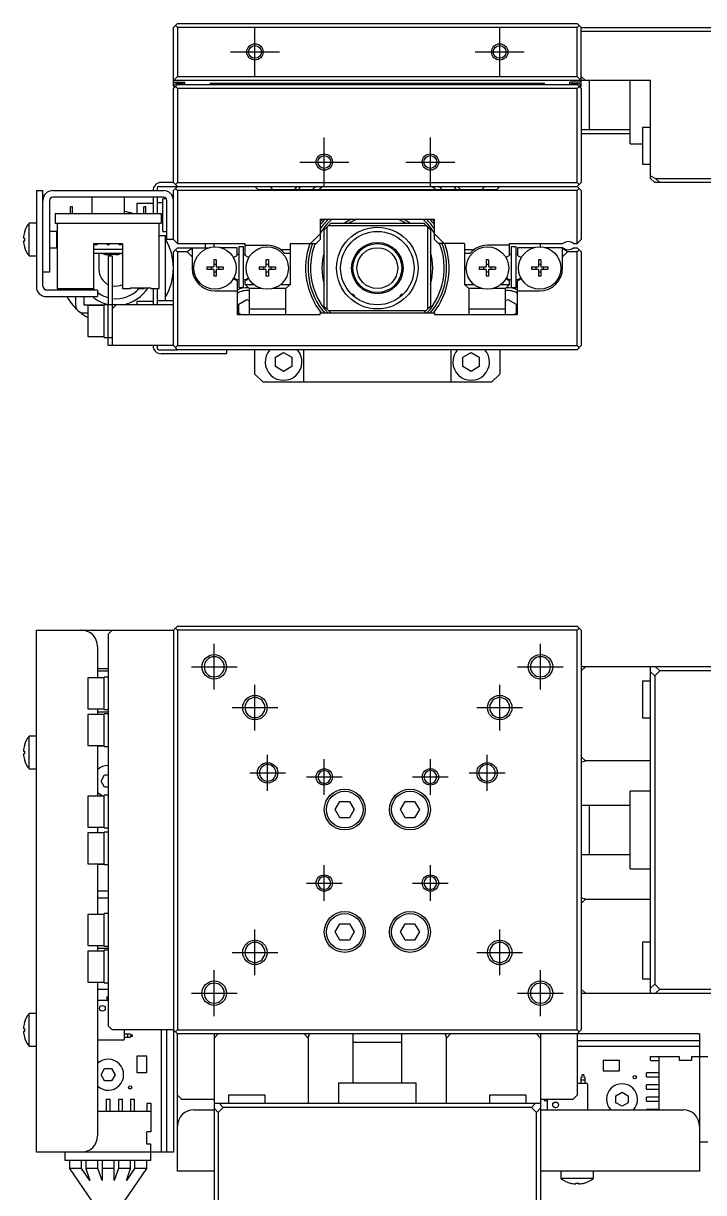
# Model space of a CAD drawing. Extents: x -1 to 678, y -8 to 381.
# Drawn here: x 81.5 to 164.9, y 233.4 to 376.7 of the extents above; entities that cross this region are included whole.
import ezdxf

# ---------------------------------------------------------------- set-up
doc = ezdxf.new("R2010")
doc.units = 0
doc.header["$LTSCALE"] = 0.5
doc.linetypes.add('CENTER', pattern=[50.8, 31.75, -6.35, 6.35, -6.35])
for name, color, linetype in [('MSM_CENTER', 1, 'CENTER'), ('MSM_CONTINUOUS', 7, 'CONTINUOUS'), ('MSM_NARROW', 5, 'CONTINUOUS')]:
    doc.layers.add(name, color=color, linetype=linetype)

msp = doc.modelspace()

# ---------------------------------------------------------------- linework, layer by layer
at = {"layer": 'MSM_CENTER'}
for p, q in [((109.86, 370.2), (109.86, 376.2)), ((139.86, 370.2), (139.86, 376.2)), ((106.86, 373.2), (112.86, 373.2)), ((136.86, 373.2), (142.86, 373.2)), ((118.36, 356.7), (118.36, 362.7)), ((131.36, 356.7), (131.36, 362.7)), ((115.36, 359.7), (121.36, 359.7)), ((128.36, 359.7), (134.36, 359.7)), ((104.86, 295.03), (104.86, 300.63)), ((144.86, 295.03), (144.86, 300.63)), ((102.06, 297.83), (107.66, 297.83)), ((142.06, 297.83), (147.66, 297.83)), ((109.86, 290.03), (109.86, 295.63)), ((139.86, 290.03), (139.86, 295.63)), ((107.06, 292.83), (112.66, 292.83)), ((137.06, 292.83), (142.66, 292.83)), ((111.41, 282.63), (111.41, 287.03)), ((138.31, 282.63), (138.31, 287.03)), ((118.36, 282.13), (118.36, 286.53)), ((131.36, 282.13), (131.36, 286.53)), ((109.21, 284.83), (113.61, 284.83)), ((116.16, 284.33), (120.56, 284.33)), ((129.16, 284.33), (133.56, 284.33)), ((136.11, 284.83), (140.51, 284.83)), ((118.36, 269.13), (118.36, 273.53)), ((131.36, 269.13), (131.36, 273.53)), ((116.16, 271.33), (120.56, 271.33)), ((129.16, 271.33), (133.56, 271.33)), ((109.86, 260.03), (109.86, 265.63)), ((139.86, 260.03), (139.86, 265.63)), ((107.06, 262.83), (112.66, 262.83)), ((137.06, 262.83), (142.66, 262.83)), ((104.86, 255.03), (104.86, 260.63)), ((144.86, 255.03), (144.86, 260.63)), ((102.06, 257.83), (107.66, 257.83)), ((142.06, 257.83), (147.66, 257.83))]:
    msp.add_line(p, q, dxfattribs=at)
at = {"layer": 'MSM_CONTINUOUS'}
for p, q in [((100.36, 376.7), (99.86, 376.2)), ((99.86, 369), (99.86, 376.2)), ((100.11, 376.45), (100.36, 376.2)), ((100.36, 376.7), (149.36, 376.7)), ((100.36, 376.2), (100.36, 370.2)), ((149.36, 376.2), (100.36, 376.2)), ((149.86, 376.2), (149.36, 376.7)), ((149.36, 376.2), (149.61, 376.45)), ((149.36, 370.2), (149.36, 376.2)), ((149.86, 369), (149.86, 376.2)), ((149.86, 376.2), (171.86, 376.2)), ((171.86, 375.7), (149.86, 375.7)), ((100.36, 370.2), (99.86, 369.7)), ((100.36, 370.2), (149.36, 370.2)), ((149.86, 369.7), (149.36, 370.2)), ((150.36, 369.7), (149.86, 370.2)), ((158.36, 369.7), (99.86, 369.7)), ((99.86, 369.5), (101.26, 369.5)), ((100.36, 369.2), (99.86, 368.7)), ((99.96, 368.9), (99.86, 369)), ((99.86, 357.2), (99.86, 368.7)), ((99.96, 368.8), (99.96, 369)), ((100.36, 368.7), (100.11, 368.95)), ((100.96, 369.3), (100.26, 369.3)), ((100.36, 369.2), (149.36, 369.2)), ((149.36, 368.7), (100.36, 368.7)), ((100.36, 368.7), (100.36, 357.2)), ((101.26, 369.2), (101.26, 369.5)), ((145.36, 369.31), (104.36, 369.31)), ((104.36, 369.2), (104.36, 369.31)), ((145.36, 369.2), (145.36, 369.31)), ((148.46, 369.2), (148.46, 369.5)), ((149.86, 369.5), (148.46, 369.5)), ((149.46, 369.3), (148.76, 369.3)), ((149.86, 368.7), (149.36, 369.2)), ((149.61, 368.95), (149.36, 368.7)), ((149.36, 357.2), (149.36, 368.7)), ((149.86, 369), (149.76, 368.9)), ((149.76, 369), (149.76, 368.8)), ((149.86, 368.7), (149.86, 357.2)), ((150.86, 363.7), (150.86, 369.7)), ((155.86, 361.95), (155.86, 369.7)), ((158.36, 357.7), (158.36, 369.7)), ((149.86, 363.7), (155.86, 363.7)), ((149.86, 363.2), (155.86, 363.2)), ((157.36, 363.95), (157.36, 359.45)), ((158.36, 363.95), (157.36, 363.95)), ((155.86, 361.95), (157.36, 361.95)), ((157.36, 359.45), (158.36, 359.45)), ((99.86, 357.2), (98.36, 357.2)), ((99.86, 357.2), (100.36, 356.7)), ((100.11, 356.95), (100.36, 357.2)), ((100.36, 357.2), (149.36, 357.2)), ((149.36, 357.2), (149.61, 356.95)), ((149.36, 356.7), (149.86, 357.2)), ((158.36, 358), (158.97, 357.7)), ((158.86, 357.2), (158.36, 357.7)), ((171.86, 357.2), (158.86, 357.2)), ((158.97, 357.7), (171.86, 357.7)), ((158.97, 357.7), (159.47, 357.2)), ((83.06, 356.2), (83.06, 344.4)), ((83.06, 356.2), (83.86, 356.2)), ((83.86, 344.5), (83.86, 356.2)), ((85.06, 356.2), (98.66, 356.2)), ((97.86, 356.5), (97.86, 356.2)), ((98.06, 356.7), (100.36, 356.7)), ((99.86, 356.2), (100.36, 356.7)), ((99.86, 350.2), (99.86, 356.2)), ((100.36, 356.2), (100.11, 356.45)), ((100.36, 356.7), (149.36, 356.7)), ((100.36, 356.2), (100.36, 349.7)), ((149.36, 356.2), (100.36, 356.2)), ((109.86, 356.7), (110.21, 356.35)), ((110.21, 356.35), (139.51, 356.35)), ((139.51, 356.35), (139.86, 356.7)), ((149.36, 356.7), (149.86, 356.2)), ((149.61, 356.45), (149.36, 356.2)), ((149.36, 349.7), (149.36, 356.2)), ((149.86, 356.2), (149.86, 350.2)), ((84.66, 355), (84.66, 346.2)), ((98.66, 355.4), (85.06, 355.4)), ((87.48, 354.2), (87.23, 354.2)), ((87.23, 353.4), (87.23, 354.2)), ((87.48, 353.4), (87.48, 354.2)), ((89.86, 355.4), (89.86, 353.4)), ((93.86, 353.4), (93.86, 355.4)), ((95.36, 354.6), (95.36, 353.4)), ((97.36, 354.6), (95.36, 354.6)), ((96.23, 353.4), (96.23, 354.2)), ((96.48, 354.2), (96.23, 354.2)), ((96.48, 353.4), (96.48, 354.2)), ((97.36, 355.4), (97.36, 353.4)), ((97.86, 355.4), (97.86, 353.4)), ((98.56, 354.7), (97.86, 354.7)), ((98.56, 351.2), (98.56, 355.2)), ((99, 355.2), (98.56, 355.2)), ((99.06, 350.2), (99.06, 355)), ((85.36, 353.4), (85.36, 352.2)), ((85.36, 353.4), (98.36, 353.4)), ((98.36, 353.4), (98.36, 352.2)), ((117.86, 352.7), (131.86, 352.7)), ((117.86, 352.7), (117.86, 350.2)), ((131.86, 350.2), (131.86, 352.7)), ((82.16, 348.2), (82.16, 352.2)), ((83.06, 352.2), (82.16, 352.2)), ((85.56, 351.2), (84.66, 351.2)), ((85.36, 352.2), (98.36, 352.2)), ((85.56, 349.2), (85.56, 351.2)), ((85.61, 351.15), (85.56, 351.2)), ((85.61, 352.2), (85.61, 344.2)), ((98.11, 344.2), (98.11, 352.2)), ((98.56, 351.2), (99.06, 351.2)), ((118.36, 351.4), (119.16, 352.2)), ((118.36, 342), (118.36, 351.4)), ((118.66, 351.7), (118.66, 341.7)), ((130.86, 351.9), (118.86, 351.9)), ((119.16, 352.2), (130.56, 352.2)), ((130.56, 352.2), (130.86, 351.9)), ((131.06, 351.7), (130.86, 351.9)), ((131.06, 341.7), (131.06, 351.7)), ((131.06, 351.7), (131.36, 351.4)), ((131.36, 351.4), (131.36, 342)), ((81.47, 350.38), (81.59, 350.38)), ((81.59, 350.02), (81.47, 350.02)), ((81.58, 351.08), (81.59, 351.08)), ((81.59, 350.38), (81.59, 350.02)), ((90.11, 349.7), (93.61, 349.7)), ((90.11, 344.2), (90.11, 349.7)), ((93.61, 349.7), (93.61, 344.2)), ((98.11, 350.7), (99.06, 350.7)), ((98.86, 350.7), (98.86, 342.7)), ((99.86, 350.2), (99.06, 350.2)), ((100.36, 349.7), (99.86, 350.2)), ((100.36, 349.7), (108.66, 349.7)), ((103.78, 349.2), (103.78, 349.7)), ((104.86, 349.29), (104.86, 349.7)), ((108.66, 348.24), (108.66, 349.7)), ((114.16, 349.7), (117.36, 349.7)), ((114.16, 349.7), (114.16, 344.7)), ((116.65, 349.7), (117.86, 350.9)), ((117.86, 350.2), (117.36, 349.7)), ((131.86, 350.9), (133.06, 349.7)), ((132.36, 349.7), (131.86, 350.2)), ((135.56, 349.7), (132.36, 349.7)), ((135.56, 349.7), (135.56, 344.7)), ((141.06, 349.7), (147.6, 349.7)), ((141.06, 348.24), (141.06, 349.7)), ((144.86, 349.29), (144.86, 349.7)), ((148.92, 349.7), (149.36, 349.7)), ((149.86, 350.2), (149.36, 349.7)), ((81.59, 349.31), (81.58, 349.31)), ((84.66, 349.2), (85.56, 349.2)), ((85.56, 349.2), (85.61, 349.25)), ((93.61, 349), (90.11, 349)), ((93.61, 348.5), (90.11, 348.5)), ((90.73, 348.5), (90.73, 346.49)), ((92.73, 348.35), (91.86, 348.35)), ((100.36, 349.2), (99.86, 348.7)), ((99.86, 337.2), (99.86, 348.7)), ((100.36, 348.7), (100.11, 348.95)), ((100.36, 349.2), (104.24, 349.2)), ((100.36, 348.7), (100.36, 337.2)), ((101.56, 348.7), (100.36, 348.7)), ((102.16, 349.12), (101.56, 348.7)), ((101.56, 348.7), (102.16, 348.1)), ((102.16, 349.2), (102.16, 346.7)), ((107.66, 349.2), (105.67, 349.2)), ((107.66, 348.24), (107.66, 349.2)), ((108.46, 349.31), (107.86, 349.31)), ((107.86, 349.31), (107.86, 344.31)), ((108.46, 344.31), (108.46, 349.31)), ((108.66, 349.5), (111.36, 349.5)), ((112.95, 349), (114.16, 349)), ((114.16, 348.5), (113.5, 348.5)), ((135.56, 349), (136.76, 349)), ((136.21, 348.5), (135.56, 348.5)), ((141.06, 349.5), (138.36, 349.5)), ((141.86, 349.31), (141.26, 349.31)), ((141.26, 349.31), (141.26, 344.31)), ((141.86, 344.31), (141.86, 349.31)), ((142.06, 349.2), (142.06, 348.24)), ((144.04, 349.2), (142.06, 349.2)), ((147.6, 349.2), (145.47, 349.2)), ((147.56, 346.7), (147.56, 349.2)), ((148.16, 348.7), (147.56, 349.12)), ((147.56, 348.1), (148.16, 348.7)), ((149.36, 348.7), (148.16, 348.7)), ((148.92, 349.2), (149.36, 349.2)), ((149.36, 349.2), (149.86, 348.7)), ((149.61, 348.95), (149.36, 348.7)), ((149.36, 337.2), (149.36, 348.7)), ((149.86, 348.7), (149.86, 337.2)), ((82.16, 348.2), (83.06, 348.2)), ((91.86, 348.2), (92.36, 348.2)), ((91.86, 348.2), (91.86, 342.2)), ((92.36, 348.2), (92.36, 337.2)), ((103.96, 346.84), (104.75, 346.84)), ((103.96, 346.84), (103.96, 346.55)), ((104.49, 346.84), (104.49, 346.55)), ((105.1, 347.7), (104.81, 347.7)), ((104.81, 347.7), (104.81, 346.9)), ((104.81, 347.17), (105.1, 347.17)), ((105.1, 347.7), (105.1, 346.9)), ((105.16, 346.84), (105.96, 346.84)), ((105.43, 346.55), (105.43, 346.84)), ((105.96, 346.84), (105.96, 346.55)), ((107.36, 348.07), (107.66, 348.24)), ((108.95, 348.07), (108.66, 348.24)), ((110.36, 346.84), (110.36, 346.55)), ((110.36, 346.84), (111.15, 346.84)), ((110.89, 346.84), (110.89, 346.55)), ((111.5, 347.7), (111.21, 347.7)), ((111.21, 347.7), (111.21, 346.9)), ((111.21, 347.17), (111.5, 347.17)), ((111.5, 347.7), (111.5, 346.9)), ((111.56, 346.84), (112.36, 346.84)), ((111.83, 346.55), (111.83, 346.84)), ((112.36, 346.84), (112.36, 346.55)), ((137.36, 346.84), (137.36, 346.55)), ((137.36, 346.84), (138.15, 346.84)), ((137.89, 346.84), (137.89, 346.55)), ((138.5, 347.7), (138.21, 347.7)), ((138.21, 347.7), (138.21, 346.9)), ((138.21, 347.17), (138.5, 347.17)), ((138.5, 347.7), (138.5, 346.9)), ((138.56, 346.84), (139.36, 346.84)), ((138.83, 346.55), (138.83, 346.84)), ((139.36, 346.84), (139.36, 346.55)), ((141.06, 348.24), (140.76, 348.07)), ((142.06, 348.24), (142.35, 348.07)), ((143.76, 346.84), (143.76, 346.55)), ((143.76, 346.84), (144.55, 346.84)), ((144.29, 346.84), (144.29, 346.55)), ((144.9, 347.7), (144.61, 347.7)), ((144.61, 347.7), (144.61, 346.9)), ((144.61, 347.17), (144.9, 347.17)), ((144.9, 347.7), (144.9, 346.9)), ((144.96, 346.84), (145.76, 346.84)), ((145.23, 346.55), (145.23, 346.84)), ((145.76, 346.84), (145.76, 346.55)), ((84.66, 346.2), (83.86, 346.2)), ((103.96, 346.55), (104.75, 346.55)), ((104.81, 346.49), (104.81, 345.7)), ((104.81, 346.23), (105.1, 346.23)), ((105.1, 345.7), (104.81, 345.7)), ((105.1, 346.49), (105.1, 345.7)), ((105.16, 346.55), (105.96, 346.55)), ((110.36, 346.55), (111.15, 346.55)), ((111.21, 346.49), (111.21, 345.7)), ((111.21, 346.23), (111.5, 346.23)), ((111.5, 345.7), (111.21, 345.7)), ((111.5, 346.49), (111.5, 345.7)), ((111.56, 346.55), (112.36, 346.55)), ((137.36, 346.55), (138.15, 346.55)), ((138.21, 346.49), (138.21, 345.7)), ((138.21, 346.23), (138.5, 346.23)), ((138.5, 345.7), (138.21, 345.7)), ((138.5, 346.49), (138.5, 345.7)), ((138.56, 346.55), (139.36, 346.55)), ((143.76, 346.55), (144.55, 346.55)), ((144.61, 346.49), (144.61, 345.7)), ((144.61, 346.23), (144.9, 346.23)), ((144.9, 345.7), (144.61, 345.7)), ((144.9, 346.49), (144.9, 345.7)), ((144.96, 346.55), (145.76, 346.55)), ((90.56, 344), (84.36, 344)), ((85.61, 344.2), (90.11, 344.2)), ((87.86, 344.2), (87.86, 344)), ((88.86, 344.2), (88.86, 344)), ((90.56, 344), (90.56, 343.2)), ((93.61, 344.2), (94.61, 344.2)), ((94.61, 344.2), (94.61, 344.3)), ((94.61, 344.3), (97.11, 344.3)), ((95.41, 344.3), (95.41, 344.2)), ((95.41, 344.2), (96.31, 344.2)), ((95.78, 344.3), (95.78, 344.2)), ((95.93, 344.3), (95.93, 344.2)), ((96.31, 344.3), (96.31, 344.2)), ((97.11, 344.2), (97.11, 344.3)), ((97.11, 344.2), (98.11, 344.2)), ((97.36, 344.2), (97.36, 342.2)), ((97.86, 344.2), (97.86, 342.2)), ((107.66, 345.15), (107.36, 345.32)), ((107.66, 345.15), (107.66, 341)), ((107.86, 344.31), (108.46, 344.31)), ((108.66, 345.15), (108.95, 345.32)), ((108.66, 344.7), (108.66, 345.15)), ((108.66, 344.7), (109.7, 344.7)), ((109.16, 344.2), (108.66, 344.7)), ((110.64, 344.2), (109.16, 344.2)), ((109.16, 344.2), (109.16, 341)), ((113.66, 344.2), (112.07, 344.2)), ((113.02, 344.7), (114.16, 344.7)), ((114.16, 344.7), (113.66, 344.2)), ((113.66, 341), (113.66, 344.2)), ((135.56, 344.7), (136.7, 344.7)), ((136.06, 344.2), (135.56, 344.7)), ((137.64, 344.2), (136.06, 344.2)), ((136.06, 344.2), (136.06, 341)), ((140.56, 344.2), (139.07, 344.2)), ((140.02, 344.7), (141.06, 344.7)), ((141.06, 344.7), (140.56, 344.2)), ((140.56, 341), (140.56, 344.2)), ((140.76, 345.32), (141.06, 345.15)), ((141.06, 344.7), (141.06, 345.15)), ((141.26, 344.31), (141.86, 344.31)), ((142.35, 345.32), (142.06, 345.15)), ((142.06, 341), (142.06, 345.15)), ((84.26, 343.2), (90.56, 343.2)), ((87.86, 343.2), (87.86, 342.2)), ((88.86, 343.2), (88.86, 342.2)), ((95.36, 342.6), (95.36, 342.2)), ((97.36, 342.6), (95.36, 342.6)), ((99.86, 342.7), (97.86, 342.7)), ((104.96, 343.9), (107.66, 343.9)), ((107.86, 342.27), (108.86, 342.85)), ((108.86, 342.85), (109.16, 342.68)), ((121.69, 343.5), (121.88, 343.5)), ((122.11, 343.27), (121.88, 343.5)), ((122.11, 343.27), (121.94, 343.27)), ((122.11, 343.13), (122.11, 343.27)), ((122.11, 343.13), (122.11, 343.13)), ((127.83, 343.5), (127.61, 343.27)), ((127.78, 343.27), (127.61, 343.27)), ((127.61, 343.27), (127.61, 343.13)), ((127.61, 343.13), (127.61, 343.13)), ((127.83, 343.5), (128.02, 343.5)), ((140.56, 342.68), (140.86, 342.85)), ((140.86, 342.85), (141.86, 342.27)), ((142.06, 343.9), (144.76, 343.9)), ((88.86, 342.2), (91.36, 342.2)), ((88.86, 341.2), (89.36, 341.2)), ((89.36, 342.1), (89.36, 338.3)), ((91.36, 342.1), (89.36, 342.1)), ((91.36, 338.2), (91.36, 342.2)), ((99.86, 342.2), (91.36, 342.2)), ((91.86, 338.2), (91.86, 342.2)), ((92.36, 341.7), (92.86, 342.2)), ((107.86, 341.12), (107.86, 342.27)), ((108.07, 341), (107.86, 341.12)), ((109.16, 341.7), (113.66, 341.7)), ((117.86, 341), (117.86, 341.2)), ((117.86, 341.2), (131.86, 341.2)), ((119.16, 341.2), (118.36, 342)), ((118.86, 341.5), (130.86, 341.5)), ((130.86, 341.5), (130.56, 341.2)), ((130.86, 341.5), (131.06, 341.7)), ((131.36, 342), (131.06, 341.7)), ((131.86, 341.2), (131.86, 341)), ((136.06, 341.7), (140.56, 341.7)), ((141.86, 341.12), (141.65, 341)), ((141.86, 342.27), (141.86, 341.12)), ((107.66, 341), (117.86, 341)), ((131.86, 341), (142.06, 341)), ((89.36, 338.3), (91.36, 338.3)), ((91.36, 338.2), (92.36, 338.2)), ((91.86, 337.2), (91.86, 338.2)), ((99.86, 337.2), (91.86, 337.2)), ((97.86, 337.2), (97.86, 336.9)), ((99.86, 337.2), (100.36, 336.7)), ((100.11, 336.95), (100.36, 337.2)), ((100.36, 337.2), (149.36, 337.2)), ((149.36, 337.2), (149.61, 336.95)), ((149.86, 337.2), (149.36, 336.7)), ((98.06, 336.7), (100.36, 336.7)), ((106.36, 336.2), (98.36, 336.2)), ((149.36, 336.7), (100.36, 336.7)), ((106.36, 336.7), (106.36, 336.2)), ((109.86, 333.7), (109.86, 336.7)), ((112.36, 335.77), (113.36, 336.35)), ((112.36, 334.62), (112.36, 335.77)), ((113.36, 336.35), (114.36, 335.77)), ((114.36, 335.77), (114.36, 334.62)), ((115.86, 332.7), (115.86, 336.7)), ((133.86, 336.7), (133.86, 332.7)), ((135.36, 335.77), (136.36, 336.35)), ((135.36, 334.62), (135.36, 335.77)), ((136.36, 336.35), (137.36, 335.77)), ((137.36, 335.77), (137.36, 334.62)), ((139.86, 336.7), (139.86, 333.7)), ((113.36, 334.04), (112.36, 334.62)), ((114.36, 334.62), (113.36, 334.04)), ((136.36, 334.04), (135.36, 334.62)), ((137.36, 334.62), (136.36, 334.04)), ((109.86, 333.7), (110.86, 332.7)), ((115.86, 332.7), (110.86, 332.7)), ((133.86, 332.7), (115.86, 332.7)), ((138.86, 332.7), (133.86, 332.7)), ((138.86, 332.7), (139.86, 333.7)), ((99.86, 302.33), (100.36, 302.83)), ((100.36, 302.33), (100.11, 302.58)), ((100.36, 302.83), (149.36, 302.83)), ((149.36, 302.83), (149.86, 302.33)), ((149.61, 302.58), (149.36, 302.33)), ((83.06, 238.33), (83.06, 302.33)), ((83.06, 302.33), (99.86, 302.33)), ((92.36, 302.33), (91.86, 301.83)), ((91.86, 301.83), (91.86, 253.83)), ((99.86, 302.33), (99.86, 238.33)), ((149.36, 302.33), (100.36, 302.33)), ((100.36, 302.33), (100.36, 253.33)), ((149.36, 253.33), (149.36, 302.33)), ((149.86, 302.33), (149.86, 253.33)), ((90.56, 300.33), (90.56, 296.48)), ((90.56, 297.63), (91.86, 297.63)), ((90.56, 297.33), (91.86, 297.33)), ((149.86, 297.33), (150.36, 297.83)), ((193.36, 297.83), (149.86, 297.83)), ((158.36, 257.83), (158.36, 297.83)), ((158.86, 296.72), (158.36, 297.22)), ((159.47, 297.33), (158.86, 296.72)), ((158.86, 296.72), (158.86, 258.94)), ((158.97, 297.83), (159.47, 297.33)), ((171.86, 297.33), (159.47, 297.33)), ((89.36, 296.48), (89.36, 292.68)), ((91.36, 296.48), (89.36, 296.48)), ((91.36, 292.58), (91.36, 296.58)), ((91.86, 296.58), (91.36, 296.58)), ((157.36, 296.08), (157.36, 291.58)), ((158.36, 296.08), (157.36, 296.08)), ((89.36, 292.68), (91.36, 292.68)), ((90.56, 292.68), (90.56, 291.98)), ((91.36, 292.58), (91.86, 292.58)), ((89.36, 291.98), (89.36, 288.18)), ((91.36, 291.98), (89.36, 291.98)), ((90.56, 292.33), (91.86, 292.33)), ((91.36, 288.08), (91.36, 292.08)), ((91.86, 292.08), (91.36, 292.08)), ((157.36, 291.58), (158.36, 291.58)), ((81.58, 288.22), (81.59, 288.21)), ((82.16, 285.33), (82.16, 289.33)), ((83.06, 289.33), (82.16, 289.33)), ((89.36, 288.18), (91.36, 288.18)), ((90.56, 288.18), (90.56, 281.98)), ((90.56, 288.16), (91.36, 288.16)), ((91.36, 288.08), (91.86, 288.08)), ((81.47, 287.51), (81.59, 287.51)), ((81.59, 287.15), (81.47, 287.15)), ((81.59, 287.51), (81.59, 287.15)), ((150.36, 286.31), (149.86, 286.81)), ((81.59, 286.44), (81.58, 286.44)), ((82.16, 285.33), (83.06, 285.33)), ((149.86, 286.13), (150.36, 286.31)), ((158.36, 286.31), (150.36, 286.31)), ((90.99, 283.83), (91.42, 284.58)), ((91.42, 283.08), (90.99, 283.83)), ((91.42, 284.58), (91.86, 284.58)), ((91.86, 283.08), (91.42, 283.08)), ((155.86, 273.08), (155.86, 282.58)), ((158.36, 282.58), (155.86, 282.58)), ((89.36, 281.98), (89.36, 278.18)), ((91.36, 281.98), (89.36, 281.98)), ((91.36, 278.08), (91.36, 282.08)), ((91.86, 282.08), (91.36, 282.08)), ((119.7, 280.33), (120.28, 281.33)), ((120.28, 281.33), (121.43, 281.33)), ((121.43, 281.33), (122.01, 280.33)), ((127.7, 280.33), (128.28, 281.33)), ((128.28, 281.33), (129.43, 281.33)), ((129.43, 281.33), (130.01, 280.33)), ((120.28, 279.33), (119.7, 280.33)), ((122.01, 280.33), (121.43, 279.33)), ((128.28, 279.33), (127.7, 280.33)), ((130.01, 280.33), (129.43, 279.33)), ((155.86, 280.83), (149.86, 280.83)), ((150.86, 274.83), (150.86, 280.83)), ((89.36, 278.18), (91.36, 278.18)), ((90.56, 278.18), (90.56, 277.48)), ((91.36, 278.08), (91.86, 278.08)), ((121.43, 279.33), (120.28, 279.33)), ((129.43, 279.33), (128.28, 279.33)), ((89.36, 277.48), (89.36, 273.68)), ((91.36, 277.48), (89.36, 277.48)), ((91.36, 273.58), (91.36, 277.58)), ((91.86, 277.58), (91.36, 277.58)), ((149.86, 274.83), (155.86, 274.83)), ((89.36, 273.68), (91.36, 273.68)), ((90.56, 273.68), (90.56, 267.48)), ((91.36, 273.58), (90.56, 273.58)), ((91.36, 273.58), (91.86, 273.58)), ((155.86, 273.08), (158.36, 273.08)), ((90.56, 270.38), (91.86, 270.38)), ((91.86, 269.46), (90.56, 269.46)), ((150.36, 269.34), (149.86, 269.52)), ((149.86, 268.84), (150.36, 269.34)), ((150.36, 269.34), (158.36, 269.34)), ((89.36, 267.48), (89.36, 263.68)), ((91.36, 267.48), (89.36, 267.48)), ((91.36, 263.58), (91.36, 267.58)), ((91.86, 267.58), (91.36, 267.58)), ((119.7, 265.33), (120.28, 266.33)), ((120.28, 264.33), (119.7, 265.33)), ((120.28, 266.33), (121.43, 266.33)), ((121.43, 266.33), (122.01, 265.33)), ((122.01, 265.33), (121.43, 264.33)), ((127.7, 265.33), (128.28, 266.33)), ((128.28, 264.33), (127.7, 265.33)), ((128.28, 266.33), (129.43, 266.33)), ((129.43, 266.33), (130.01, 265.33)), ((130.01, 265.33), (129.43, 264.33)), ((121.43, 264.33), (120.28, 264.33)), ((129.43, 264.33), (128.28, 264.33)), ((157.36, 264.08), (157.36, 259.58)), ((158.36, 264.08), (157.36, 264.08)), ((89.36, 263.68), (91.36, 263.68)), ((89.36, 262.98), (89.36, 259.18)), ((91.36, 262.98), (89.36, 262.98)), ((90.56, 263.68), (90.56, 262.98)), ((90.56, 263.33), (91.86, 263.33)), ((91.36, 263.58), (91.86, 263.58)), ((91.36, 259.08), (91.36, 263.08)), ((91.86, 263.08), (91.36, 263.08)), ((157.36, 259.58), (158.36, 259.58)), ((89.36, 259.18), (91.36, 259.18)), ((90.56, 259.18), (90.56, 240.33)), ((90.56, 258.33), (91.86, 258.33)), ((91.36, 259.08), (91.86, 259.08)), ((150.36, 257.83), (149.86, 258.33)), ((158.36, 258.44), (158.86, 258.94)), ((158.86, 258.94), (159.47, 258.33)), ((159.47, 258.33), (158.97, 257.83)), ((159.47, 258.33), (171.86, 258.33)), ((90.56, 256.97), (91.86, 256.97)), ((149.86, 257.83), (187.36, 257.83)), ((82.16, 251.33), (82.16, 255.33)), ((83.06, 255.33), (82.16, 255.33)), ((81.58, 254.22), (81.59, 254.21)), ((91.86, 253.83), (92.36, 253.33)), ((81.47, 253.51), (81.59, 253.51)), ((81.59, 253.15), (81.47, 253.15)), ((81.59, 252.44), (81.58, 252.44)), ((81.59, 253.51), (81.59, 253.15)), ((99.86, 253.33), (92.36, 253.33)), ((93.81, 253.33), (93.81, 252.17)), ((93.81, 252.83), (94.54, 252.83)), ((94.54, 252.4), (93.81, 252.4)), ((94.25, 252.83), (94.25, 252.4)), ((94.54, 252.83), (94.61, 252.72)), ((94.61, 252.52), (94.54, 252.4)), ((94.61, 252.72), (94.86, 252.72)), ((94.86, 252.52), (94.61, 252.52)), ((94.86, 252.52), (94.86, 252.72)), ((98.36, 253.33), (98.36, 238.33)), ((99.06, 238.33), (99.06, 253.33)), ((100.36, 252.83), (99.86, 253.33)), ((100.11, 253.08), (100.36, 253.33)), ((100.36, 253.33), (149.36, 253.33)), ((164.36, 252.83), (100.36, 252.83)), ((100.36, 236.03), (100.36, 252.83)), ((104.86, 252.83), (104.86, 215.33)), ((104.86, 252.33), (105.36, 252.83)), ((115.87, 252.83), (116.37, 252.33)), ((116.37, 252.33), (116.55, 252.83)), ((116.37, 252.33), (116.37, 244.33)), ((121.86, 252.83), (121.86, 246.83)), ((127.86, 246.83), (127.86, 252.83)), ((133.16, 252.83), (133.34, 252.33)), ((133.34, 252.33), (133.84, 252.83)), ((133.34, 244.33), (133.34, 252.33)), ((144.36, 252.83), (144.86, 252.33)), ((144.86, 252.83), (144.86, 209.33)), ((149.36, 253.33), (149.61, 253.08)), ((149.86, 253.33), (149.36, 252.83)), ((149.36, 252.83), (149.36, 245.33)), ((164.36, 252.83), (164.36, 236.03)), ((82.16, 251.33), (83.06, 251.33)), ((93.71, 252.07), (90.56, 252.07)), ((121.86, 251.83), (127.86, 251.83)), ((149.36, 252.03), (164.36, 252.03)), ((149.36, 251.33), (164.36, 251.33)), ((96.61, 250.12), (95.36, 250.12)), ((95.36, 250.12), (95.36, 248.12)), ((96.61, 248.12), (96.61, 250.12)), ((154.56, 249.58), (152.56, 249.58)), ((152.56, 249.58), (152.56, 248.33)), ((154.56, 248.33), (154.56, 249.58)), ((158.36, 249.58), (158.36, 250.08)), ((158.36, 250.08), (161.86, 250.08)), ((158.36, 249.58), (159.36, 249.58)), ((159.36, 250.08), (159.36, 243.53)), ((161.86, 250.08), (161.86, 249.58)), ((163.36, 249.58), (161.86, 249.58)), ((163.36, 250.08), (165.36, 250.08)), ((163.36, 250.08), (163.36, 249.58)), ((90.99, 247.83), (91.42, 248.58)), ((91.42, 248.58), (92.29, 248.58)), ((92.29, 248.58), (92.72, 247.83)), ((95.36, 248.12), (96.61, 248.12)), ((152.56, 248.33), (154.56, 248.33)), ((157.86, 247.58), (157.86, 248.08)), ((159.36, 248.08), (157.86, 248.08)), ((91.42, 247.08), (90.99, 247.83)), ((92.29, 247.08), (91.42, 247.08)), ((92.72, 247.83), (92.29, 247.08)), ((120.11, 246.83), (129.61, 246.83)), ((120.11, 246.83), (120.11, 244.33)), ((129.61, 244.33), (129.61, 246.83)), ((149.36, 246.78), (150.51, 246.78)), ((149.85, 247.51), (149.97, 247.58)), ((149.85, 246.78), (149.85, 247.51)), ((149.85, 247.22), (150.28, 247.22)), ((149.97, 247.58), (149.97, 247.83)), ((150.17, 247.83), (149.97, 247.83)), ((150.17, 247.83), (150.17, 247.58)), ((150.17, 247.58), (150.28, 247.51)), ((150.28, 247.51), (150.28, 246.78)), ((150.61, 246.68), (150.61, 243.53)), ((157.86, 247.58), (159.36, 247.58)), ((157.86, 246.08), (157.86, 246.58)), ((159.36, 246.58), (157.86, 246.58)), ((100.36, 245.33), (100.86, 244.83)), ((111.11, 245.33), (106.61, 245.33)), ((106.61, 245.33), (106.61, 244.33)), ((111.11, 244.33), (111.11, 245.33)), ((143.11, 245.33), (138.61, 245.33)), ((138.61, 245.33), (138.61, 244.33)), ((143.11, 244.33), (143.11, 245.33)), ((148.86, 244.83), (149.36, 245.33)), ((154.11, 245.26), (154.86, 245.69)), ((154.11, 244.4), (154.11, 245.26)), ((154.86, 245.69), (155.61, 245.26)), ((155.61, 245.26), (155.61, 244.4)), ((157.86, 246.08), (159.36, 246.08)), ((157.86, 244.58), (157.86, 245.08)), ((159.36, 245.08), (157.86, 245.08)), ((90.56, 244.83), (90.61, 244.83)), ((90.61, 243.33), (90.61, 244.83)), ((91.61, 244.83), (92.11, 244.83)), ((91.61, 244.83), (91.61, 243.33)), ((92.11, 243.33), (92.11, 244.83)), ((93.11, 244.83), (93.61, 244.83)), ((93.11, 244.83), (93.11, 243.33)), ((93.61, 243.33), (93.61, 244.83)), ((94.61, 244.83), (95.11, 244.83)), ((94.61, 244.83), (94.61, 243.33)), ((95.11, 243.33), (95.11, 244.83)), ((96.61, 244.33), (97.11, 244.33)), ((96.61, 244.33), (96.61, 243.33)), ((97.11, 244.33), (97.11, 240.83)), ((100.86, 244.83), (104.86, 244.83)), ((104.86, 244.33), (144.86, 244.33)), ((105.36, 243.22), (104.86, 243.72)), ((105.97, 243.83), (105.36, 243.22)), ((105.47, 244.33), (105.97, 243.83)), ((143.75, 243.83), (105.97, 243.83)), ((143.75, 243.83), (144.25, 244.33)), ((144.36, 243.22), (143.75, 243.83)), ((144.86, 243.72), (144.36, 243.22)), ((144.86, 244.83), (148.86, 244.83)), ((145.71, 243.53), (145.71, 244.83)), ((154.86, 243.96), (154.11, 244.4)), ((155.61, 244.4), (154.86, 243.96)), ((157.86, 244.58), (159.36, 244.58)), ((97.11, 243.33), (90.56, 243.33)), ((102.36, 243.53), (104.86, 243.53)), ((105.36, 243.22), (105.36, 230.83)), ((144.36, 230.83), (144.36, 243.22)), ((144.86, 243.53), (162.36, 243.53)), ((157.86, 243.53), (157.86, 243.58)), ((159.36, 243.58), (157.86, 243.58)), ((97.11, 240.83), (96.61, 240.83)), ((96.61, 239.33), (96.61, 240.83)), ((165.36, 239.58), (164.36, 239.58)), ((99.86, 238.33), (83.06, 238.33)), ((86.61, 237.33), (86.61, 238.33)), ((97.11, 239.33), (96.61, 239.33)), ((97.11, 237.33), (97.11, 239.33)), ((97.11, 237.33), (86.61, 237.33)), ((87.11, 237.33), (87.11, 236.33)), ((88.61, 236.33), (88.61, 237.33)), ((89.11, 237.33), (89.11, 236.33)), ((90.61, 236.33), (90.61, 237.33)), ((91.11, 237.33), (91.11, 234.87)), ((92.61, 234.87), (92.61, 237.33)), ((93.11, 237.33), (93.11, 236.33)), ((94.61, 236.33), (94.61, 237.33)), ((95.11, 237.33), (95.11, 236.33)), ((96.61, 236.33), (96.61, 237.33)), ((88.61, 236.33), (87.11, 236.33)), ((87.11, 236.33), (89.86, 232.33)), ((89.61, 234.87), (88.61, 236.33)), ((90.61, 236.33), (89.11, 236.33)), ((89.11, 236.33), (89.61, 234.87)), ((91.11, 234.87), (90.61, 236.33)), ((92.61, 236.33), (91.11, 236.33)), ((93.11, 236.33), (92.61, 234.87)), ((94.61, 236.33), (93.11, 236.33)), ((93.86, 232.33), (96.61, 236.33)), ((95.11, 236.33), (94.11, 234.87)), ((94.11, 234.87), (94.61, 236.33)), ((96.61, 236.33), (95.11, 236.33)), ((104.86, 236.03), (100.36, 236.03)), ((164.36, 236.03), (144.86, 236.03)), ((147.36, 236.03), (147.36, 235.13)), ((151.36, 235.13), (147.36, 235.13)), ((151.36, 235.13), (151.36, 236.03)), ((148.47, 234.55), (148.47, 234.56)), ((149.18, 234.56), (149.54, 234.56)), ((149.18, 234.44), (149.18, 234.56)), ((149.54, 234.56), (149.54, 234.44)), ((150.24, 234.56), (150.25, 234.55))]:
    msp.add_line(p, q, dxfattribs=at)
for centre, radius in [((109.86, 373.2), 0.783), ((139.86, 373.2), 0.783), ((118.36, 359.7), 0.783), ((131.36, 359.7), 0.783), ((124.86, 346.7), 5), ((124.86, 346.7), 4.5), ((124.86, 346.7), 3.15), ((124.86, 346.7), 3), ((104.96, 346.7), 2.6), ((111.36, 346.7), 2.6), ((138.36, 346.7), 2.6), ((144.76, 346.7), 2.6), ((120.86, 280.33), 2.5), ((120.86, 280.33), 2.25), ((128.86, 280.33), 2.5), ((128.86, 280.33), 2.25), ((120.86, 265.33), 2.5), ((120.86, 265.33), 2.25), ((128.86, 265.33), 2.5), ((128.86, 265.33), 2.25), ((91.16, 255.97), 0.35), ((156.42, 247.53), 0.2), ((94.56, 246.27), 0.2), ((146.71, 244.13), 0.35)]:
    msp.add_circle(centre, radius, dxfattribs=at)
at = {"layer": 'MSM_CONTINUOUS', "extrusion": (0, 0, -1)}
for centre, radius in [((-104.86, 297.83), 1.23), ((-144.86, 297.83), 1.23), ((-109.86, 292.83), 1.23), ((-139.86, 292.83), 1.23), ((-111.41, 284.83), 1.01), ((-138.31, 284.83), 1.01), ((-118.36, 284.33), 0.783), ((-131.36, 284.33), 0.783), ((-118.36, 271.33), 0.783), ((-131.36, 271.33), 0.783), ((-109.86, 262.83), 1.23), ((-139.86, 262.83), 1.23), ((-104.86, 257.83), 1.23), ((-144.86, 257.83), 1.23)]:
    msp.add_circle(centre, radius, dxfattribs=at)
at = {"layer": 'MSM_CONTINUOUS'}
for centre, radius, start, end in [((100.26, 369), 0.3, 90, 180), ((100.96, 369), 0.3, 41.8103, 90), ((148.76, 369), 0.3, 90, 138.1897), ((149.46, 369), 0.3, 0, 90), ((98.36, 356.2), 1, 90, 180), ((85.06, 355), 1.2, 90, 180), ((98.06, 356.5), 0.2, 90, 180), ((98.66, 355), 1.2, 0, 90), ((113.36, 358.2), 2.25, 221.8103, 235.3079), ((113.36, 358.2), 2.25, 304.6921, 318.1897), ((113.36, 358.2), 2.6, 314.6397, 324.7656), ((124.86, 346.7), 12.5, 126.8699, 129.4662), ((124.86, 346.7), 12, 123.5573, 126.4702), ((124.86, 346.7), 12, 53.5298, 56.4427), ((124.86, 346.7), 12.5, 50.5338, 53.1301), ((136.36, 358.2), 2.6, 215.2344, 225.3603), ((136.36, 358.2), 2.25, 221.8103, 235.3079), ((136.36, 358.2), 2.25, 304.6921, 318.1897), ((85.06, 355), 0.4, 90, 180), ((98.66, 355), 0.4, 0, 90), ((92.86, 346.7), 7, 73.165, 81.7868), ((124.86, 346.7), 8.2, 132.9703, 148.6119), ((124.86, 346.7), 9, 138.1897, 141.0576), ((124.86, 346.7), 8.8, 137.0141, 142.6982), ((124.86, 346.7), 8.5, 135.0991, 145.4397), ((124.86, 346.7), 6.8, 118.0725, 126.0189), ((124.86, 346.7), 6.5, 112.6199, 122.2042), ((124.86, 346.7), 6.5, 57.7958, 67.3801), ((124.86, 346.7), 6.8, 53.9811, 61.9275), ((124.86, 346.7), 8.2, 31.3881, 47.0297), ((124.86, 346.7), 8.5, 34.5603, 44.9009), ((124.86, 346.7), 8.8, 37.3018, 42.9859), ((124.86, 346.7), 9, 38.9424, 41.8103), ((84.66, 350.2), 3.2, 141.3178, 163.8775), ((84.66, 350.2), 3.19, 163.8933, 176.7703), ((84.66, 350.2), 3.19, 183.2297, 196.1067), ((90.36, 349.8), 0.25, 203.5782, 336.4218), ((91.86, 349.8), 0.25, 203.5782, 336.4218), ((93.36, 349.8), 0.25, 203.5782, 336.4218), ((92.86, 346.7), 7, 328.9973, 31.0027), ((124.86, 346.7), 8.8, 160.0677, 218.6822), ((124.86, 346.7), 8.5, 159.3327, 220.3202), ((124.86, 346.7), 8.2, 158.5399, 222.1236), ((124.86, 346.7), 8.2, 317.8764, 21.4601), ((124.86, 346.7), 8.5, 319.6798, 20.6673), ((124.86, 346.7), 8.8, 321.3178, 19.9323), ((148.26, 348.95), 1, 48.5904, 131.4096), ((84.66, 350.2), 3.2, 196.1225, 218.6822), ((91.86, 350.35), 2, 247.6684, 292.3316), ((92.73, 350.35), 2, 270, 292.3316), ((108.16, 346.81), 1.59, 100.8931, 108.3584), ((108.16, 346.81), 1.59, 71.6416, 79.1069), ((111.36, 346.7), 2.8, 40.0052, 90), ((124.86, 346.7), 6.8, 162.9174, 197.0826), ((124.86, 346.7), 6.8, 342.9174, 17.0826), ((138.36, 346.7), 2.8, 90, 139.9948), ((141.56, 346.81), 1.59, 100.8931, 108.3584), ((141.56, 346.81), 1.59, 71.6416, 79.1069), ((148.26, 349.95), 1, 228.5904, 311.4096), ((104.75, 346.9), 0.06, 270, 0), ((105.16, 346.9), 0.06, 180, 270), ((108.16, 346.7), 1.59, 120, 126.1972), ((108.16, 346.7), 1.59, 53.8028, 60), ((111.15, 346.9), 0.06, 270, 0), ((111.56, 346.9), 0.06, 180, 270), ((138.15, 346.9), 0.06, 270, 0), ((138.56, 346.9), 0.06, 180, 270), ((141.56, 346.7), 1.59, 120, 126.1972), ((141.56, 346.7), 1.59, 53.8028, 60), ((144.55, 346.9), 0.06, 270, 0), ((144.96, 346.9), 0.06, 180, 270), ((92.73, 346.49), 2, 180, 244.2706), ((104.96, 346.7), 2.8, 180, 270), ((104.75, 346.49), 0.06, 0, 90), ((105.16, 346.49), 0.06, 90, 180), ((108.16, 346.7), 1.59, 233.8028, 240), ((108.16, 346.81), 1.59, 235.7956, 259.1069), ((108.16, 346.81), 1.59, 280.8931, 304.2044), ((108.16, 346.7), 1.59, 300, 306.1972), ((111.15, 346.49), 0.06, 0, 90), ((111.56, 346.49), 0.06, 90, 180), ((138.15, 346.49), 0.06, 0, 90), ((138.56, 346.49), 0.06, 90, 180), ((141.56, 346.7), 1.59, 233.8028, 240), ((141.56, 346.81), 1.59, 235.7956, 259.1069), ((141.56, 346.81), 1.59, 280.8931, 304.2044), ((141.56, 346.7), 1.59, 300, 306.1972), ((144.55, 346.49), 0.06, 0, 90), ((144.76, 346.7), 2.8, 270, 0), ((144.96, 346.49), 0.06, 90, 180), ((84.26, 344.4), 1.2, 180, 270), ((84.36, 344.5), 0.5, 180, 270), ((92.86, 346.7), 7, 200.9248, 202.6881), ((92.86, 346.7), 4.57, 213.1646, 216.2145), ((92.86, 346.7), 3.75, 221.8103, 226.0545), ((92.73, 346.49), 2, 259.3901, 296.16), ((92.86, 346.7), 3.75, 262.3377, 318.1896), ((92.86, 346.7), 4.57, 280.0411, 328.3207), ((108.86, 341.7), 2.6, 85.4034, 117.4864), ((140.86, 341.7), 2.6, 62.5136, 94.5966), ((92.86, 346.7), 7, 210, 226.5758), ((92.86, 346.7), 4.57, 229.984, 257.3603), ((92.86, 346.7), 3.75, 232.1691, 254.534), ((108.86, 341.7), 2.25, 82.3377, 122.231), ((140.86, 341.7), 2.25, 57.769, 97.6623), ((88.86, 342.2), 1, 180, 270), ((92.86, 346.7), 7, 230.1571, 240), ((98.36, 337.2), 1, 180, 270), ((98.06, 336.9), 0.2, 180, 270), ((113.36, 335.2), 2.25, 138.1897, 41.8103), ((136.36, 335.2), 2.25, 138.1897, 41.8103), ((88.56, 300.33), 2, 0, 90), ((84.66, 287.33), 3.19, 163.8933, 176.7703), ((84.66, 287.33), 3.2, 141.3178, 163.8775), ((84.66, 287.33), 3.19, 183.2297, 196.1067), ((84.66, 287.33), 3.2, 196.1225, 218.6822), ((91.86, 283.83), 1.9, 90, 133.1736), ((91.86, 283.83), 1.9, 226.8264, 254.7425), ((91.86, 257.21), 0.2, 90, 270), ((84.66, 253.33), 3.2, 141.3178, 163.8775), ((84.66, 253.33), 3.19, 163.8933, 176.7703), ((84.66, 253.33), 3.19, 183.2297, 196.1067), ((84.66, 253.33), 3.2, 196.1225, 218.6822), ((93.71, 252.17), 0.1, 270, 0), ((91.86, 247.83), 1.9, 226.8264, 133.1735), ((150.51, 246.68), 0.1, 0, 90), ((154.86, 244.83), 1.9, 316.8264, 223.1735), ((145.47, 244.83), 0.2, 180, 0), ((102.36, 241.53), 2, 90, 180), ((162.36, 241.53), 2, 0, 90), ((88.56, 240.33), 2, 270, 0), ((149.36, 237.63), 3.2, 231.3178, 253.8775), ((149.36, 237.63), 3.2, 286.1225, 308.6822), ((149.36, 237.63), 3.19, 253.8933, 266.7703), ((149.36, 237.63), 3.19, 273.2297, 286.1067)]:
    msp.add_arc(centre, radius, start, end, dxfattribs=at)
at = {"layer": 'MSM_NARROW'}
for p, q in [((122.11, 343.13), (122.11, 343.13)), ((127.61, 343.13), (127.61, 343.13))]:
    msp.add_line(p, q, dxfattribs=at)
for centre, radius in [((109.86, 373.2), 1), ((139.86, 373.2), 1), ((118.36, 359.7), 1), ((131.36, 359.7), 1), ((124.86, 346.7), 2.5), ((104.86, 297.83), 1.5), ((144.86, 297.83), 1.5), ((109.86, 292.83), 1.5), ((139.86, 292.83), 1.5), ((111.41, 284.83), 1.25), ((118.36, 284.33), 1), ((131.36, 284.33), 1), ((138.31, 284.83), 1.25), ((118.36, 271.33), 1), ((131.36, 271.33), 1), ((109.86, 262.83), 1.5), ((139.86, 262.83), 1.5), ((104.86, 257.83), 1.5), ((144.86, 257.83), 1.5)]:
    msp.add_circle(centre, radius, dxfattribs=at)

doc.saveas('drawing.dxf')
